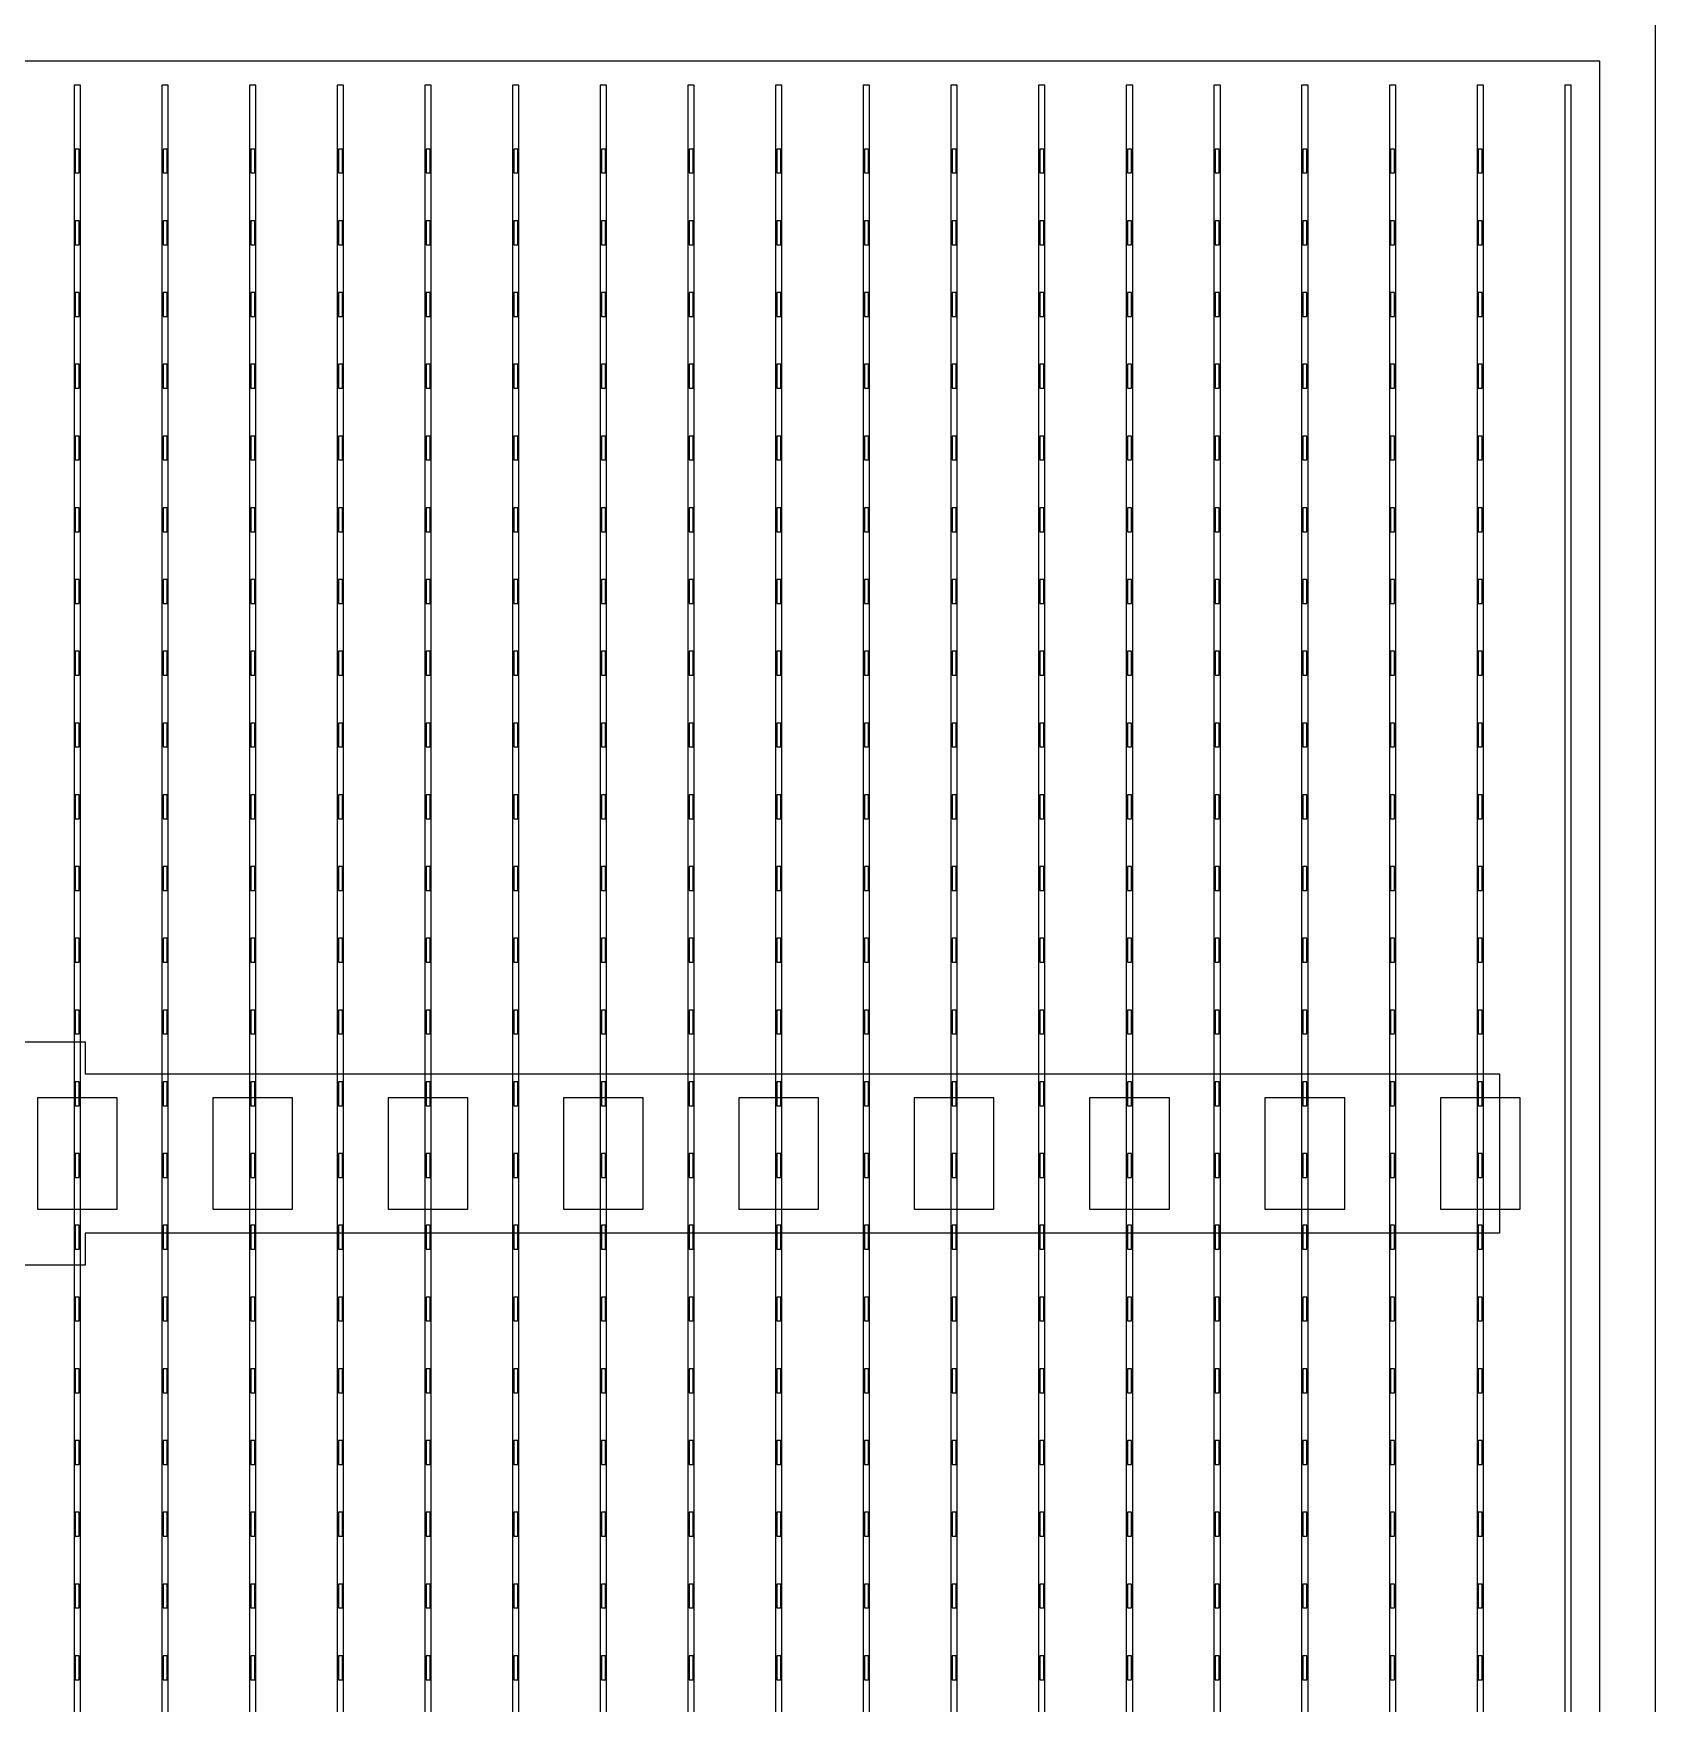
# Model space of a CAD drawing. Header units: millimetres. Extents: x -18 to 142, y -7 to 153.
# Drawn here: x 114.7 to 124.87, y 93.35 to 103.83 of the extents above; entities that cross this region are included whole.
import ezdxf

# ---------------------------------------------------------------- set-up
doc = ezdxf.new("R2010")
doc.units = ezdxf.units.MM
for name, color, linetype in [('BUSBARS', 3, 'Continuous'), ('CELLS', 5, 'Continuous'), ('CONTACT_PADS', 2, 'Continuous'), ('DICING', 4, 'Continuous'), ('FINGERS', 1, 'Continuous'), ('INSULATION', 2, 'Continuous')]:
    doc.layers.add(name, color=color, linetype=linetype)

msp = doc.modelspace()

# ---------------------------------------------------------------- linework, layer by layer
at = {"layer": 'BUSBARS'}
msp.add_lwpolyline([(123.89, 97.3), (123.89, 96.3), (115.02, 96.3), (115.02, 96.1), (113.82, 96.1), (113.82, 96.3), (104.95, 96.3), (104.95, 97.3), (113.82, 97.3), (113.82, 97.5), (115.02, 97.5), (115.02, 97.3), (123.89, 97.3)], close=True, dxfattribs=at)
at = {"layer": 'CELLS'}
msp.add_lwpolyline([(124.87, 83.1), (124.87, 104), (103.97, 104), (103.97, 83.1), (124.87, 83.1)], close=True, dxfattribs=at)
at = {"layer": 'CONTACT_PADS'}
for points in [[(114.983, 102.95), (114.983, 103.1), (114.958, 103.1), (114.958, 102.95), (114.983, 102.95)], [(115.533, 102.95), (115.533, 103.1), (115.508, 103.1), (115.508, 102.95), (115.533, 102.95)], [(116.083, 102.95), (116.083, 103.1), (116.058, 103.1), (116.058, 102.95), (116.083, 102.95)], [(116.633, 102.95), (116.633, 103.1), (116.608, 103.1), (116.608, 102.95), (116.633, 102.95)], [(117.183, 102.95), (117.183, 103.1), (117.158, 103.1), (117.158, 102.95), (117.183, 102.95)], [(117.733, 102.95), (117.733, 103.1), (117.708, 103.1), (117.708, 102.95), (117.733, 102.95)], [(118.283, 102.95), (118.283, 103.1), (118.258, 103.1), (118.258, 102.95), (118.283, 102.95)], [(118.833, 102.95), (118.833, 103.1), (118.808, 103.1), (118.808, 102.95), (118.833, 102.95)], [(119.383, 102.95), (119.383, 103.1), (119.358, 103.1), (119.358, 102.95), (119.383, 102.95)], [(119.933, 102.95), (119.933, 103.1), (119.908, 103.1), (119.908, 102.95), (119.933, 102.95)], [(120.483, 102.95), (120.483, 103.1), (120.458, 103.1), (120.458, 102.95), (120.483, 102.95)], [(121.033, 102.95), (121.033, 103.1), (121.008, 103.1), (121.008, 102.95), (121.033, 102.95)], [(121.583, 102.95), (121.583, 103.1), (121.558, 103.1), (121.558, 102.95), (121.583, 102.95)], [(122.133, 102.95), (122.133, 103.1), (122.108, 103.1), (122.108, 102.95), (122.133, 102.95)], [(122.683, 102.95), (122.683, 103.1), (122.658, 103.1), (122.658, 102.95), (122.683, 102.95)], [(123.233, 102.95), (123.233, 103.1), (123.208, 103.1), (123.208, 102.95), (123.233, 102.95)], [(123.783, 102.95), (123.783, 103.1), (123.758, 103.1), (123.758, 102.95), (123.783, 102.95)], [(114.983, 102.5), (114.983, 102.65), (114.958, 102.65), (114.958, 102.5), (114.983, 102.5)], [(115.533, 102.5), (115.533, 102.65), (115.508, 102.65), (115.508, 102.5), (115.533, 102.5)], [(116.083, 102.5), (116.083, 102.65), (116.058, 102.65), (116.058, 102.5), (116.083, 102.5)], [(116.633, 102.5), (116.633, 102.65), (116.608, 102.65), (116.608, 102.5), (116.633, 102.5)], [(117.183, 102.5), (117.183, 102.65), (117.158, 102.65), (117.158, 102.5), (117.183, 102.5)], [(117.733, 102.5), (117.733, 102.65), (117.708, 102.65), (117.708, 102.5), (117.733, 102.5)], [(118.283, 102.5), (118.283, 102.65), (118.258, 102.65), (118.258, 102.5), (118.283, 102.5)], [(118.833, 102.5), (118.833, 102.65), (118.808, 102.65), (118.808, 102.5), (118.833, 102.5)], [(119.383, 102.5), (119.383, 102.65), (119.358, 102.65), (119.358, 102.5), (119.383, 102.5)], [(119.933, 102.5), (119.933, 102.65), (119.908, 102.65), (119.908, 102.5), (119.933, 102.5)], [(120.483, 102.5), (120.483, 102.65), (120.458, 102.65), (120.458, 102.5), (120.483, 102.5)], [(121.033, 102.5), (121.033, 102.65), (121.008, 102.65), (121.008, 102.5), (121.033, 102.5)], [(121.583, 102.5), (121.583, 102.65), (121.558, 102.65), (121.558, 102.5), (121.583, 102.5)], [(122.133, 102.5), (122.133, 102.65), (122.108, 102.65), (122.108, 102.5), (122.133, 102.5)], [(122.683, 102.5), (122.683, 102.65), (122.658, 102.65), (122.658, 102.5), (122.683, 102.5)], [(123.233, 102.5), (123.233, 102.65), (123.208, 102.65), (123.208, 102.5), (123.233, 102.5)], [(123.783, 102.5), (123.783, 102.65), (123.758, 102.65), (123.758, 102.5), (123.783, 102.5)], [(114.983, 102.05), (114.983, 102.2), (114.958, 102.2), (114.958, 102.05), (114.983, 102.05)], [(115.533, 102.05), (115.533, 102.2), (115.508, 102.2), (115.508, 102.05), (115.533, 102.05)], [(116.083, 102.05), (116.083, 102.2), (116.058, 102.2), (116.058, 102.05), (116.083, 102.05)], [(116.633, 102.05), (116.633, 102.2), (116.608, 102.2), (116.608, 102.05), (116.633, 102.05)], [(117.183, 102.05), (117.183, 102.2), (117.158, 102.2), (117.158, 102.05), (117.183, 102.05)], [(117.733, 102.05), (117.733, 102.2), (117.708, 102.2), (117.708, 102.05), (117.733, 102.05)], [(118.283, 102.05), (118.283, 102.2), (118.258, 102.2), (118.258, 102.05), (118.283, 102.05)], [(118.833, 102.05), (118.833, 102.2), (118.808, 102.2), (118.808, 102.05), (118.833, 102.05)], [(119.383, 102.05), (119.383, 102.2), (119.358, 102.2), (119.358, 102.05), (119.383, 102.05)], [(119.933, 102.05), (119.933, 102.2), (119.908, 102.2), (119.908, 102.05), (119.933, 102.05)], [(120.483, 102.05), (120.483, 102.2), (120.458, 102.2), (120.458, 102.05), (120.483, 102.05)], [(121.033, 102.05), (121.033, 102.2), (121.008, 102.2), (121.008, 102.05), (121.033, 102.05)], [(121.583, 102.05), (121.583, 102.2), (121.558, 102.2), (121.558, 102.05), (121.583, 102.05)], [(122.133, 102.05), (122.133, 102.2), (122.108, 102.2), (122.108, 102.05), (122.133, 102.05)], [(122.683, 102.05), (122.683, 102.2), (122.658, 102.2), (122.658, 102.05), (122.683, 102.05)], [(123.233, 102.05), (123.233, 102.2), (123.208, 102.2), (123.208, 102.05), (123.233, 102.05)], [(123.783, 102.05), (123.783, 102.2), (123.758, 102.2), (123.758, 102.05), (123.783, 102.05)], [(114.983, 101.6), (114.983, 101.75), (114.958, 101.75), (114.958, 101.6), (114.983, 101.6)], [(115.533, 101.6), (115.533, 101.75), (115.508, 101.75), (115.508, 101.6), (115.533, 101.6)], [(116.083, 101.6), (116.083, 101.75), (116.058, 101.75), (116.058, 101.6), (116.083, 101.6)], [(116.633, 101.6), (116.633, 101.75), (116.608, 101.75), (116.608, 101.6), (116.633, 101.6)], [(117.183, 101.6), (117.183, 101.75), (117.158, 101.75), (117.158, 101.6), (117.183, 101.6)], [(117.733, 101.6), (117.733, 101.75), (117.708, 101.75), (117.708, 101.6), (117.733, 101.6)], [(118.283, 101.6), (118.283, 101.75), (118.258, 101.75), (118.258, 101.6), (118.283, 101.6)], [(118.833, 101.6), (118.833, 101.75), (118.808, 101.75), (118.808, 101.6), (118.833, 101.6)], [(119.383, 101.6), (119.383, 101.75), (119.358, 101.75), (119.358, 101.6), (119.383, 101.6)], [(119.933, 101.6), (119.933, 101.75), (119.908, 101.75), (119.908, 101.6), (119.933, 101.6)], [(120.483, 101.6), (120.483, 101.75), (120.458, 101.75), (120.458, 101.6), (120.483, 101.6)], [(121.033, 101.6), (121.033, 101.75), (121.008, 101.75), (121.008, 101.6), (121.033, 101.6)], [(121.583, 101.6), (121.583, 101.75), (121.558, 101.75), (121.558, 101.6), (121.583, 101.6)], [(122.133, 101.6), (122.133, 101.75), (122.108, 101.75), (122.108, 101.6), (122.133, 101.6)], [(122.683, 101.6), (122.683, 101.75), (122.658, 101.75), (122.658, 101.6), (122.683, 101.6)], [(123.233, 101.6), (123.233, 101.75), (123.208, 101.75), (123.208, 101.6), (123.233, 101.6)], [(123.783, 101.6), (123.783, 101.75), (123.758, 101.75), (123.758, 101.6), (123.783, 101.6)], [(114.983, 101.15), (114.983, 101.3), (114.958, 101.3), (114.958, 101.15), (114.983, 101.15)], [(115.533, 101.15), (115.533, 101.3), (115.508, 101.3), (115.508, 101.15), (115.533, 101.15)], [(116.083, 101.15), (116.083, 101.3), (116.058, 101.3), (116.058, 101.15), (116.083, 101.15)], [(116.633, 101.15), (116.633, 101.3), (116.608, 101.3), (116.608, 101.15), (116.633, 101.15)], [(117.183, 101.15), (117.183, 101.3), (117.158, 101.3), (117.158, 101.15), (117.183, 101.15)], [(117.733, 101.15), (117.733, 101.3), (117.708, 101.3), (117.708, 101.15), (117.733, 101.15)], [(118.283, 101.15), (118.283, 101.3), (118.258, 101.3), (118.258, 101.15), (118.283, 101.15)], [(118.833, 101.15), (118.833, 101.3), (118.808, 101.3), (118.808, 101.15), (118.833, 101.15)], [(119.383, 101.15), (119.383, 101.3), (119.358, 101.3), (119.358, 101.15), (119.383, 101.15)], [(119.933, 101.15), (119.933, 101.3), (119.908, 101.3), (119.908, 101.15), (119.933, 101.15)], [(120.483, 101.15), (120.483, 101.3), (120.458, 101.3), (120.458, 101.15), (120.483, 101.15)], [(121.033, 101.15), (121.033, 101.3), (121.008, 101.3), (121.008, 101.15), (121.033, 101.15)], [(121.583, 101.15), (121.583, 101.3), (121.558, 101.3), (121.558, 101.15), (121.583, 101.15)], [(122.133, 101.15), (122.133, 101.3), (122.108, 101.3), (122.108, 101.15), (122.133, 101.15)], [(122.683, 101.15), (122.683, 101.3), (122.658, 101.3), (122.658, 101.15), (122.683, 101.15)], [(123.233, 101.15), (123.233, 101.3), (123.208, 101.3), (123.208, 101.15), (123.233, 101.15)], [(123.783, 101.15), (123.783, 101.3), (123.758, 101.3), (123.758, 101.15), (123.783, 101.15)], [(114.983, 100.7), (114.983, 100.85), (114.958, 100.85), (114.958, 100.7), (114.983, 100.7)], [(115.533, 100.7), (115.533, 100.85), (115.508, 100.85), (115.508, 100.7), (115.533, 100.7)], [(116.083, 100.7), (116.083, 100.85), (116.058, 100.85), (116.058, 100.7), (116.083, 100.7)], [(116.633, 100.7), (116.633, 100.85), (116.608, 100.85), (116.608, 100.7), (116.633, 100.7)], [(117.183, 100.7), (117.183, 100.85), (117.158, 100.85), (117.158, 100.7), (117.183, 100.7)], [(117.733, 100.7), (117.733, 100.85), (117.708, 100.85), (117.708, 100.7), (117.733, 100.7)], [(118.283, 100.7), (118.283, 100.85), (118.258, 100.85), (118.258, 100.7), (118.283, 100.7)], [(118.833, 100.7), (118.833, 100.85), (118.808, 100.85), (118.808, 100.7), (118.833, 100.7)], [(119.383, 100.7), (119.383, 100.85), (119.358, 100.85), (119.358, 100.7), (119.383, 100.7)], [(119.933, 100.7), (119.933, 100.85), (119.908, 100.85), (119.908, 100.7), (119.933, 100.7)], [(120.483, 100.7), (120.483, 100.85), (120.458, 100.85), (120.458, 100.7), (120.483, 100.7)], [(121.033, 100.7), (121.033, 100.85), (121.008, 100.85), (121.008, 100.7), (121.033, 100.7)], [(121.583, 100.7), (121.583, 100.85), (121.558, 100.85), (121.558, 100.7), (121.583, 100.7)], [(122.133, 100.7), (122.133, 100.85), (122.108, 100.85), (122.108, 100.7), (122.133, 100.7)], [(122.683, 100.7), (122.683, 100.85), (122.658, 100.85), (122.658, 100.7), (122.683, 100.7)], [(123.233, 100.7), (123.233, 100.85), (123.208, 100.85), (123.208, 100.7), (123.233, 100.7)], [(123.783, 100.7), (123.783, 100.85), (123.758, 100.85), (123.758, 100.7), (123.783, 100.7)], [(114.983, 100.25), (114.983, 100.4), (114.958, 100.4), (114.958, 100.25), (114.983, 100.25)], [(115.533, 100.25), (115.533, 100.4), (115.508, 100.4), (115.508, 100.25), (115.533, 100.25)], [(116.083, 100.25), (116.083, 100.4), (116.058, 100.4), (116.058, 100.25), (116.083, 100.25)], [(116.633, 100.25), (116.633, 100.4), (116.608, 100.4), (116.608, 100.25), (116.633, 100.25)], [(117.183, 100.25), (117.183, 100.4), (117.158, 100.4), (117.158, 100.25), (117.183, 100.25)], [(117.733, 100.25), (117.733, 100.4), (117.708, 100.4), (117.708, 100.25), (117.733, 100.25)], [(118.283, 100.25), (118.283, 100.4), (118.258, 100.4), (118.258, 100.25), (118.283, 100.25)], [(118.833, 100.25), (118.833, 100.4), (118.808, 100.4), (118.808, 100.25), (118.833, 100.25)], [(119.383, 100.25), (119.383, 100.4), (119.358, 100.4), (119.358, 100.25), (119.383, 100.25)], [(119.933, 100.25), (119.933, 100.4), (119.908, 100.4), (119.908, 100.25), (119.933, 100.25)], [(120.483, 100.25), (120.483, 100.4), (120.458, 100.4), (120.458, 100.25), (120.483, 100.25)], [(121.033, 100.25), (121.033, 100.4), (121.008, 100.4), (121.008, 100.25), (121.033, 100.25)], [(121.583, 100.25), (121.583, 100.4), (121.558, 100.4), (121.558, 100.25), (121.583, 100.25)], [(122.133, 100.25), (122.133, 100.4), (122.108, 100.4), (122.108, 100.25), (122.133, 100.25)], [(122.683, 100.25), (122.683, 100.4), (122.658, 100.4), (122.658, 100.25), (122.683, 100.25)], [(123.233, 100.25), (123.233, 100.4), (123.208, 100.4), (123.208, 100.25), (123.233, 100.25)], [(123.783, 100.25), (123.783, 100.4), (123.758, 100.4), (123.758, 100.25), (123.783, 100.25)], [(114.983, 99.8), (114.983, 99.95), (114.958, 99.95), (114.958, 99.8), (114.983, 99.8)], [(115.533, 99.8), (115.533, 99.95), (115.508, 99.95), (115.508, 99.8), (115.533, 99.8)], [(116.083, 99.8), (116.083, 99.95), (116.058, 99.95), (116.058, 99.8), (116.083, 99.8)], [(116.633, 99.8), (116.633, 99.95), (116.608, 99.95), (116.608, 99.8), (116.633, 99.8)], [(117.183, 99.8), (117.183, 99.95), (117.158, 99.95), (117.158, 99.8), (117.183, 99.8)], [(117.733, 99.8), (117.733, 99.95), (117.708, 99.95), (117.708, 99.8), (117.733, 99.8)], [(118.283, 99.8), (118.283, 99.95), (118.258, 99.95), (118.258, 99.8), (118.283, 99.8)], [(118.833, 99.8), (118.833, 99.95), (118.808, 99.95), (118.808, 99.8), (118.833, 99.8)], [(119.383, 99.8), (119.383, 99.95), (119.358, 99.95), (119.358, 99.8), (119.383, 99.8)], [(119.933, 99.8), (119.933, 99.95), (119.908, 99.95), (119.908, 99.8), (119.933, 99.8)], [(120.483, 99.8), (120.483, 99.95), (120.458, 99.95), (120.458, 99.8), (120.483, 99.8)], [(121.033, 99.8), (121.033, 99.95), (121.008, 99.95), (121.008, 99.8), (121.033, 99.8)], [(121.583, 99.8), (121.583, 99.95), (121.558, 99.95), (121.558, 99.8), (121.583, 99.8)], [(122.133, 99.8), (122.133, 99.95), (122.108, 99.95), (122.108, 99.8), (122.133, 99.8)], [(122.683, 99.8), (122.683, 99.95), (122.658, 99.95), (122.658, 99.8), (122.683, 99.8)], [(123.233, 99.8), (123.233, 99.95), (123.208, 99.95), (123.208, 99.8), (123.233, 99.8)], [(123.783, 99.8), (123.783, 99.95), (123.758, 99.95), (123.758, 99.8), (123.783, 99.8)], [(114.983, 99.35), (114.983, 99.5), (114.958, 99.5), (114.958, 99.35), (114.983, 99.35)], [(115.533, 99.35), (115.533, 99.5), (115.508, 99.5), (115.508, 99.35), (115.533, 99.35)], [(116.083, 99.35), (116.083, 99.5), (116.058, 99.5), (116.058, 99.35), (116.083, 99.35)], [(116.633, 99.35), (116.633, 99.5), (116.608, 99.5), (116.608, 99.35), (116.633, 99.35)], [(117.183, 99.35), (117.183, 99.5), (117.158, 99.5), (117.158, 99.35), (117.183, 99.35)], [(117.733, 99.35), (117.733, 99.5), (117.708, 99.5), (117.708, 99.35), (117.733, 99.35)], [(118.283, 99.35), (118.283, 99.5), (118.258, 99.5), (118.258, 99.35), (118.283, 99.35)], [(118.833, 99.35), (118.833, 99.5), (118.808, 99.5), (118.808, 99.35), (118.833, 99.35)], [(119.383, 99.35), (119.383, 99.5), (119.358, 99.5), (119.358, 99.35), (119.383, 99.35)], [(119.933, 99.35), (119.933, 99.5), (119.908, 99.5), (119.908, 99.35), (119.933, 99.35)], [(120.483, 99.35), (120.483, 99.5), (120.458, 99.5), (120.458, 99.35), (120.483, 99.35)], [(121.033, 99.35), (121.033, 99.5), (121.008, 99.5), (121.008, 99.35), (121.033, 99.35)], [(121.583, 99.35), (121.583, 99.5), (121.558, 99.5), (121.558, 99.35), (121.583, 99.35)], [(122.133, 99.35), (122.133, 99.5), (122.108, 99.5), (122.108, 99.35), (122.133, 99.35)], [(122.683, 99.35), (122.683, 99.5), (122.658, 99.5), (122.658, 99.35), (122.683, 99.35)], [(123.233, 99.35), (123.233, 99.5), (123.208, 99.5), (123.208, 99.35), (123.233, 99.35)], [(123.783, 99.35), (123.783, 99.5), (123.758, 99.5), (123.758, 99.35), (123.783, 99.35)], [(114.983, 98.9), (114.983, 99.05), (114.958, 99.05), (114.958, 98.9), (114.983, 98.9)], [(115.533, 98.9), (115.533, 99.05), (115.508, 99.05), (115.508, 98.9), (115.533, 98.9)], [(116.083, 98.9), (116.083, 99.05), (116.058, 99.05), (116.058, 98.9), (116.083, 98.9)], [(116.633, 98.9), (116.633, 99.05), (116.608, 99.05), (116.608, 98.9), (116.633, 98.9)], [(117.183, 98.9), (117.183, 99.05), (117.158, 99.05), (117.158, 98.9), (117.183, 98.9)], [(117.733, 98.9), (117.733, 99.05), (117.708, 99.05), (117.708, 98.9), (117.733, 98.9)], [(118.283, 98.9), (118.283, 99.05), (118.258, 99.05), (118.258, 98.9), (118.283, 98.9)], [(118.833, 98.9), (118.833, 99.05), (118.808, 99.05), (118.808, 98.9), (118.833, 98.9)], [(119.383, 98.9), (119.383, 99.05), (119.358, 99.05), (119.358, 98.9), (119.383, 98.9)], [(119.933, 98.9), (119.933, 99.05), (119.908, 99.05), (119.908, 98.9), (119.933, 98.9)], [(120.483, 98.9), (120.483, 99.05), (120.458, 99.05), (120.458, 98.9), (120.483, 98.9)], [(121.033, 98.9), (121.033, 99.05), (121.008, 99.05), (121.008, 98.9), (121.033, 98.9)], [(121.583, 98.9), (121.583, 99.05), (121.558, 99.05), (121.558, 98.9), (121.583, 98.9)], [(122.133, 98.9), (122.133, 99.05), (122.108, 99.05), (122.108, 98.9), (122.133, 98.9)], [(122.683, 98.9), (122.683, 99.05), (122.658, 99.05), (122.658, 98.9), (122.683, 98.9)], [(123.233, 98.9), (123.233, 99.05), (123.208, 99.05), (123.208, 98.9), (123.233, 98.9)], [(123.783, 98.9), (123.783, 99.05), (123.758, 99.05), (123.758, 98.9), (123.783, 98.9)], [(114.983, 98.45), (114.983, 98.6), (114.958, 98.6), (114.958, 98.45), (114.983, 98.45)], [(115.533, 98.45), (115.533, 98.6), (115.508, 98.6), (115.508, 98.45), (115.533, 98.45)], [(116.083, 98.45), (116.083, 98.6), (116.058, 98.6), (116.058, 98.45), (116.083, 98.45)], [(116.633, 98.45), (116.633, 98.6), (116.608, 98.6), (116.608, 98.45), (116.633, 98.45)], [(117.183, 98.45), (117.183, 98.6), (117.158, 98.6), (117.158, 98.45), (117.183, 98.45)], [(117.733, 98.45), (117.733, 98.6), (117.708, 98.6), (117.708, 98.45), (117.733, 98.45)], [(118.283, 98.45), (118.283, 98.6), (118.258, 98.6), (118.258, 98.45), (118.283, 98.45)], [(118.833, 98.45), (118.833, 98.6), (118.808, 98.6), (118.808, 98.45), (118.833, 98.45)], [(119.383, 98.45), (119.383, 98.6), (119.358, 98.6), (119.358, 98.45), (119.383, 98.45)], [(119.933, 98.45), (119.933, 98.6), (119.908, 98.6), (119.908, 98.45), (119.933, 98.45)], [(120.483, 98.45), (120.483, 98.6), (120.458, 98.6), (120.458, 98.45), (120.483, 98.45)], [(121.033, 98.45), (121.033, 98.6), (121.008, 98.6), (121.008, 98.45), (121.033, 98.45)], [(121.583, 98.45), (121.583, 98.6), (121.558, 98.6), (121.558, 98.45), (121.583, 98.45)], [(122.133, 98.45), (122.133, 98.6), (122.108, 98.6), (122.108, 98.45), (122.133, 98.45)], [(122.683, 98.45), (122.683, 98.6), (122.658, 98.6), (122.658, 98.45), (122.683, 98.45)], [(123.233, 98.45), (123.233, 98.6), (123.208, 98.6), (123.208, 98.45), (123.233, 98.45)], [(123.783, 98.45), (123.783, 98.6), (123.758, 98.6), (123.758, 98.45), (123.783, 98.45)], [(114.983, 98), (114.983, 98.15), (114.958, 98.15), (114.958, 98), (114.983, 98)], [(115.533, 98), (115.533, 98.15), (115.508, 98.15), (115.508, 98), (115.533, 98)], [(116.083, 98), (116.083, 98.15), (116.058, 98.15), (116.058, 98), (116.083, 98)], [(116.633, 98), (116.633, 98.15), (116.608, 98.15), (116.608, 98), (116.633, 98)], [(117.183, 98), (117.183, 98.15), (117.158, 98.15), (117.158, 98), (117.183, 98)], [(117.733, 98), (117.733, 98.15), (117.708, 98.15), (117.708, 98), (117.733, 98)], [(118.283, 98), (118.283, 98.15), (118.258, 98.15), (118.258, 98), (118.283, 98)], [(118.833, 98), (118.833, 98.15), (118.808, 98.15), (118.808, 98), (118.833, 98)], [(119.383, 98), (119.383, 98.15), (119.358, 98.15), (119.358, 98), (119.383, 98)], [(119.933, 98), (119.933, 98.15), (119.908, 98.15), (119.908, 98), (119.933, 98)], [(120.483, 98), (120.483, 98.15), (120.458, 98.15), (120.458, 98), (120.483, 98)], [(121.033, 98), (121.033, 98.15), (121.008, 98.15), (121.008, 98), (121.033, 98)], [(121.583, 98), (121.583, 98.15), (121.558, 98.15), (121.558, 98), (121.583, 98)], [(122.133, 98), (122.133, 98.15), (122.108, 98.15), (122.108, 98), (122.133, 98)], [(122.683, 98), (122.683, 98.15), (122.658, 98.15), (122.658, 98), (122.683, 98)], [(123.233, 98), (123.233, 98.15), (123.208, 98.15), (123.208, 98), (123.233, 98)], [(123.783, 98), (123.783, 98.15), (123.758, 98.15), (123.758, 98), (123.783, 98)], [(114.983, 97.55), (114.983, 97.7), (114.958, 97.7), (114.958, 97.55), (114.983, 97.55)], [(115.533, 97.55), (115.533, 97.7), (115.508, 97.7), (115.508, 97.55), (115.533, 97.55)], [(116.083, 97.55), (116.083, 97.7), (116.058, 97.7), (116.058, 97.55), (116.083, 97.55)], [(116.633, 97.55), (116.633, 97.7), (116.608, 97.7), (116.608, 97.55), (116.633, 97.55)], [(117.183, 97.55), (117.183, 97.7), (117.158, 97.7), (117.158, 97.55), (117.183, 97.55)], [(117.733, 97.55), (117.733, 97.7), (117.708, 97.7), (117.708, 97.55), (117.733, 97.55)], [(118.283, 97.55), (118.283, 97.7), (118.258, 97.7), (118.258, 97.55), (118.283, 97.55)], [(118.833, 97.55), (118.833, 97.7), (118.808, 97.7), (118.808, 97.55), (118.833, 97.55)], [(119.383, 97.55), (119.383, 97.7), (119.358, 97.7), (119.358, 97.55), (119.383, 97.55)], [(119.933, 97.55), (119.933, 97.7), (119.908, 97.7), (119.908, 97.55), (119.933, 97.55)], [(120.483, 97.55), (120.483, 97.7), (120.458, 97.7), (120.458, 97.55), (120.483, 97.55)], [(121.033, 97.55), (121.033, 97.7), (121.008, 97.7), (121.008, 97.55), (121.033, 97.55)], [(121.583, 97.55), (121.583, 97.7), (121.558, 97.7), (121.558, 97.55), (121.583, 97.55)], [(122.133, 97.55), (122.133, 97.7), (122.108, 97.7), (122.108, 97.55), (122.133, 97.55)], [(122.683, 97.55), (122.683, 97.7), (122.658, 97.7), (122.658, 97.55), (122.683, 97.55)], [(123.233, 97.55), (123.233, 97.7), (123.208, 97.7), (123.208, 97.55), (123.233, 97.55)], [(123.783, 97.55), (123.783, 97.7), (123.758, 97.7), (123.758, 97.55), (123.783, 97.55)], [(114.983, 97.1), (114.983, 97.25), (114.958, 97.25), (114.958, 97.1), (114.983, 97.1)], [(115.533, 97.1), (115.533, 97.25), (115.508, 97.25), (115.508, 97.1), (115.533, 97.1)], [(116.083, 97.1), (116.083, 97.25), (116.058, 97.25), (116.058, 97.1), (116.083, 97.1)], [(116.633, 97.1), (116.633, 97.25), (116.608, 97.25), (116.608, 97.1), (116.633, 97.1)], [(117.183, 97.1), (117.183, 97.25), (117.158, 97.25), (117.158, 97.1), (117.183, 97.1)], [(117.733, 97.1), (117.733, 97.25), (117.708, 97.25), (117.708, 97.1), (117.733, 97.1)], [(118.283, 97.1), (118.283, 97.25), (118.258, 97.25), (118.258, 97.1), (118.283, 97.1)], [(118.833, 97.1), (118.833, 97.25), (118.808, 97.25), (118.808, 97.1), (118.833, 97.1)], [(119.383, 97.1), (119.383, 97.25), (119.358, 97.25), (119.358, 97.1), (119.383, 97.1)], [(119.933, 97.1), (119.933, 97.25), (119.908, 97.25), (119.908, 97.1), (119.933, 97.1)], [(120.483, 97.1), (120.483, 97.25), (120.458, 97.25), (120.458, 97.1), (120.483, 97.1)], [(121.033, 97.1), (121.033, 97.25), (121.008, 97.25), (121.008, 97.1), (121.033, 97.1)], [(121.583, 97.1), (121.583, 97.25), (121.558, 97.25), (121.558, 97.1), (121.583, 97.1)], [(122.133, 97.1), (122.133, 97.25), (122.108, 97.25), (122.108, 97.1), (122.133, 97.1)], [(122.683, 97.1), (122.683, 97.25), (122.658, 97.25), (122.658, 97.1), (122.683, 97.1)], [(123.233, 97.1), (123.233, 97.25), (123.208, 97.25), (123.208, 97.1), (123.233, 97.1)], [(123.783, 97.1), (123.783, 97.25), (123.758, 97.25), (123.758, 97.1), (123.783, 97.1)], [(114.983, 96.65), (114.983, 96.8), (114.958, 96.8), (114.958, 96.65), (114.983, 96.65)], [(115.533, 96.65), (115.533, 96.8), (115.508, 96.8), (115.508, 96.65), (115.533, 96.65)], [(116.083, 96.65), (116.083, 96.8), (116.058, 96.8), (116.058, 96.65), (116.083, 96.65)], [(116.633, 96.65), (116.633, 96.8), (116.608, 96.8), (116.608, 96.65), (116.633, 96.65)], [(117.183, 96.65), (117.183, 96.8), (117.158, 96.8), (117.158, 96.65), (117.183, 96.65)], [(117.733, 96.65), (117.733, 96.8), (117.708, 96.8), (117.708, 96.65), (117.733, 96.65)], [(118.283, 96.65), (118.283, 96.8), (118.258, 96.8), (118.258, 96.65), (118.283, 96.65)], [(118.833, 96.65), (118.833, 96.8), (118.808, 96.8), (118.808, 96.65), (118.833, 96.65)], [(119.383, 96.65), (119.383, 96.8), (119.358, 96.8), (119.358, 96.65), (119.383, 96.65)], [(119.933, 96.65), (119.933, 96.8), (119.908, 96.8), (119.908, 96.65), (119.933, 96.65)], [(120.483, 96.65), (120.483, 96.8), (120.458, 96.8), (120.458, 96.65), (120.483, 96.65)], [(121.033, 96.65), (121.033, 96.8), (121.008, 96.8), (121.008, 96.65), (121.033, 96.65)], [(121.583, 96.65), (121.583, 96.8), (121.558, 96.8), (121.558, 96.65), (121.583, 96.65)], [(122.133, 96.65), (122.133, 96.8), (122.108, 96.8), (122.108, 96.65), (122.133, 96.65)], [(122.683, 96.65), (122.683, 96.8), (122.658, 96.8), (122.658, 96.65), (122.683, 96.65)], [(123.233, 96.65), (123.233, 96.8), (123.208, 96.8), (123.208, 96.65), (123.233, 96.65)], [(123.783, 96.65), (123.783, 96.8), (123.758, 96.8), (123.758, 96.65), (123.783, 96.65)], [(114.983, 96.2), (114.983, 96.35), (114.958, 96.35), (114.958, 96.2), (114.983, 96.2)], [(115.533, 96.2), (115.533, 96.35), (115.508, 96.35), (115.508, 96.2), (115.533, 96.2)], [(116.083, 96.2), (116.083, 96.35), (116.058, 96.35), (116.058, 96.2), (116.083, 96.2)], [(116.633, 96.2), (116.633, 96.35), (116.608, 96.35), (116.608, 96.2), (116.633, 96.2)], [(117.183, 96.2), (117.183, 96.35), (117.158, 96.35), (117.158, 96.2), (117.183, 96.2)], [(117.733, 96.2), (117.733, 96.35), (117.708, 96.35), (117.708, 96.2), (117.733, 96.2)], [(118.283, 96.2), (118.283, 96.35), (118.258, 96.35), (118.258, 96.2), (118.283, 96.2)], [(118.833, 96.2), (118.833, 96.35), (118.808, 96.35), (118.808, 96.2), (118.833, 96.2)], [(119.383, 96.2), (119.383, 96.35), (119.358, 96.35), (119.358, 96.2), (119.383, 96.2)], [(119.933, 96.2), (119.933, 96.35), (119.908, 96.35), (119.908, 96.2), (119.933, 96.2)], [(120.483, 96.2), (120.483, 96.35), (120.458, 96.35), (120.458, 96.2), (120.483, 96.2)], [(121.033, 96.2), (121.033, 96.35), (121.008, 96.35), (121.008, 96.2), (121.033, 96.2)], [(121.583, 96.2), (121.583, 96.35), (121.558, 96.35), (121.558, 96.2), (121.583, 96.2)], [(122.133, 96.2), (122.133, 96.35), (122.108, 96.35), (122.108, 96.2), (122.133, 96.2)], [(122.683, 96.2), (122.683, 96.35), (122.658, 96.35), (122.658, 96.2), (122.683, 96.2)], [(123.233, 96.2), (123.233, 96.35), (123.208, 96.35), (123.208, 96.2), (123.233, 96.2)], [(123.783, 96.2), (123.783, 96.35), (123.758, 96.35), (123.758, 96.2), (123.783, 96.2)], [(114.983, 95.75), (114.983, 95.9), (114.958, 95.9), (114.958, 95.75), (114.983, 95.75)], [(115.533, 95.75), (115.533, 95.9), (115.508, 95.9), (115.508, 95.75), (115.533, 95.75)], [(116.083, 95.75), (116.083, 95.9), (116.058, 95.9), (116.058, 95.75), (116.083, 95.75)], [(116.633, 95.75), (116.633, 95.9), (116.608, 95.9), (116.608, 95.75), (116.633, 95.75)], [(117.183, 95.75), (117.183, 95.9), (117.158, 95.9), (117.158, 95.75), (117.183, 95.75)], [(117.733, 95.75), (117.733, 95.9), (117.708, 95.9), (117.708, 95.75), (117.733, 95.75)], [(118.283, 95.75), (118.283, 95.9), (118.258, 95.9), (118.258, 95.75), (118.283, 95.75)], [(118.833, 95.75), (118.833, 95.9), (118.808, 95.9), (118.808, 95.75), (118.833, 95.75)], [(119.383, 95.75), (119.383, 95.9), (119.358, 95.9), (119.358, 95.75), (119.383, 95.75)], [(119.933, 95.75), (119.933, 95.9), (119.908, 95.9), (119.908, 95.75), (119.933, 95.75)], [(120.483, 95.75), (120.483, 95.9), (120.458, 95.9), (120.458, 95.75), (120.483, 95.75)], [(121.033, 95.75), (121.033, 95.9), (121.008, 95.9), (121.008, 95.75), (121.033, 95.75)], [(121.583, 95.75), (121.583, 95.9), (121.558, 95.9), (121.558, 95.75), (121.583, 95.75)], [(122.133, 95.75), (122.133, 95.9), (122.108, 95.9), (122.108, 95.75), (122.133, 95.75)], [(122.683, 95.75), (122.683, 95.9), (122.658, 95.9), (122.658, 95.75), (122.683, 95.75)], [(123.233, 95.75), (123.233, 95.9), (123.208, 95.9), (123.208, 95.75), (123.233, 95.75)], [(123.783, 95.75), (123.783, 95.9), (123.758, 95.9), (123.758, 95.75), (123.783, 95.75)], [(114.983, 95.3), (114.983, 95.45), (114.958, 95.45), (114.958, 95.3), (114.983, 95.3)], [(115.533, 95.3), (115.533, 95.45), (115.508, 95.45), (115.508, 95.3), (115.533, 95.3)], [(116.083, 95.3), (116.083, 95.45), (116.058, 95.45), (116.058, 95.3), (116.083, 95.3)], [(116.633, 95.3), (116.633, 95.45), (116.608, 95.45), (116.608, 95.3), (116.633, 95.3)], [(117.183, 95.3), (117.183, 95.45), (117.158, 95.45), (117.158, 95.3), (117.183, 95.3)], [(117.733, 95.3), (117.733, 95.45), (117.708, 95.45), (117.708, 95.3), (117.733, 95.3)], [(118.283, 95.3), (118.283, 95.45), (118.258, 95.45), (118.258, 95.3), (118.283, 95.3)], [(118.833, 95.3), (118.833, 95.45), (118.808, 95.45), (118.808, 95.3), (118.833, 95.3)], [(119.383, 95.3), (119.383, 95.45), (119.358, 95.45), (119.358, 95.3), (119.383, 95.3)], [(119.933, 95.3), (119.933, 95.45), (119.908, 95.45), (119.908, 95.3), (119.933, 95.3)], [(120.483, 95.3), (120.483, 95.45), (120.458, 95.45), (120.458, 95.3), (120.483, 95.3)], [(121.033, 95.3), (121.033, 95.45), (121.008, 95.45), (121.008, 95.3), (121.033, 95.3)], [(121.583, 95.3), (121.583, 95.45), (121.558, 95.45), (121.558, 95.3), (121.583, 95.3)], [(122.133, 95.3), (122.133, 95.45), (122.108, 95.45), (122.108, 95.3), (122.133, 95.3)], [(122.683, 95.3), (122.683, 95.45), (122.658, 95.45), (122.658, 95.3), (122.683, 95.3)], [(123.233, 95.3), (123.233, 95.45), (123.208, 95.45), (123.208, 95.3), (123.233, 95.3)], [(123.783, 95.3), (123.783, 95.45), (123.758, 95.45), (123.758, 95.3), (123.783, 95.3)], [(114.983, 94.85), (114.983, 95), (114.958, 95), (114.958, 94.85), (114.983, 94.85)], [(115.533, 94.85), (115.533, 95), (115.508, 95), (115.508, 94.85), (115.533, 94.85)], [(116.083, 94.85), (116.083, 95), (116.058, 95), (116.058, 94.85), (116.083, 94.85)], [(116.633, 94.85), (116.633, 95), (116.608, 95), (116.608, 94.85), (116.633, 94.85)], [(117.183, 94.85), (117.183, 95), (117.158, 95), (117.158, 94.85), (117.183, 94.85)], [(117.733, 94.85), (117.733, 95), (117.708, 95), (117.708, 94.85), (117.733, 94.85)], [(118.283, 94.85), (118.283, 95), (118.258, 95), (118.258, 94.85), (118.283, 94.85)], [(118.833, 94.85), (118.833, 95), (118.808, 95), (118.808, 94.85), (118.833, 94.85)], [(119.383, 94.85), (119.383, 95), (119.358, 95), (119.358, 94.85), (119.383, 94.85)], [(119.933, 94.85), (119.933, 95), (119.908, 95), (119.908, 94.85), (119.933, 94.85)], [(120.483, 94.85), (120.483, 95), (120.458, 95), (120.458, 94.85), (120.483, 94.85)], [(121.033, 94.85), (121.033, 95), (121.008, 95), (121.008, 94.85), (121.033, 94.85)], [(121.583, 94.85), (121.583, 95), (121.558, 95), (121.558, 94.85), (121.583, 94.85)], [(122.133, 94.85), (122.133, 95), (122.108, 95), (122.108, 94.85), (122.133, 94.85)], [(122.683, 94.85), (122.683, 95), (122.658, 95), (122.658, 94.85), (122.683, 94.85)], [(123.233, 94.85), (123.233, 95), (123.208, 95), (123.208, 94.85), (123.233, 94.85)], [(123.783, 94.85), (123.783, 95), (123.758, 95), (123.758, 94.85), (123.783, 94.85)], [(114.983, 94.4), (114.983, 94.55), (114.958, 94.55), (114.958, 94.4), (114.983, 94.4)], [(115.533, 94.4), (115.533, 94.55), (115.508, 94.55), (115.508, 94.4), (115.533, 94.4)], [(116.083, 94.4), (116.083, 94.55), (116.058, 94.55), (116.058, 94.4), (116.083, 94.4)], [(116.633, 94.4), (116.633, 94.55), (116.608, 94.55), (116.608, 94.4), (116.633, 94.4)], [(117.183, 94.4), (117.183, 94.55), (117.158, 94.55), (117.158, 94.4), (117.183, 94.4)], [(117.733, 94.4), (117.733, 94.55), (117.708, 94.55), (117.708, 94.4), (117.733, 94.4)], [(118.283, 94.4), (118.283, 94.55), (118.258, 94.55), (118.258, 94.4), (118.283, 94.4)], [(118.833, 94.4), (118.833, 94.55), (118.808, 94.55), (118.808, 94.4), (118.833, 94.4)], [(119.383, 94.4), (119.383, 94.55), (119.358, 94.55), (119.358, 94.4), (119.383, 94.4)], [(119.933, 94.4), (119.933, 94.55), (119.908, 94.55), (119.908, 94.4), (119.933, 94.4)], [(120.483, 94.4), (120.483, 94.55), (120.458, 94.55), (120.458, 94.4), (120.483, 94.4)], [(121.033, 94.4), (121.033, 94.55), (121.008, 94.55), (121.008, 94.4), (121.033, 94.4)], [(121.583, 94.4), (121.583, 94.55), (121.558, 94.55), (121.558, 94.4), (121.583, 94.4)], [(122.133, 94.4), (122.133, 94.55), (122.108, 94.55), (122.108, 94.4), (122.133, 94.4)], [(122.683, 94.4), (122.683, 94.55), (122.658, 94.55), (122.658, 94.4), (122.683, 94.4)], [(123.233, 94.4), (123.233, 94.55), (123.208, 94.55), (123.208, 94.4), (123.233, 94.4)], [(123.783, 94.4), (123.783, 94.55), (123.758, 94.55), (123.758, 94.4), (123.783, 94.4)], [(114.983, 93.95), (114.983, 94.1), (114.958, 94.1), (114.958, 93.95), (114.983, 93.95)], [(115.533, 93.95), (115.533, 94.1), (115.508, 94.1), (115.508, 93.95), (115.533, 93.95)], [(116.083, 93.95), (116.083, 94.1), (116.058, 94.1), (116.058, 93.95), (116.083, 93.95)], [(116.633, 93.95), (116.633, 94.1), (116.608, 94.1), (116.608, 93.95), (116.633, 93.95)], [(117.183, 93.95), (117.183, 94.1), (117.158, 94.1), (117.158, 93.95), (117.183, 93.95)], [(117.733, 93.95), (117.733, 94.1), (117.708, 94.1), (117.708, 93.95), (117.733, 93.95)], [(118.283, 93.95), (118.283, 94.1), (118.258, 94.1), (118.258, 93.95), (118.283, 93.95)], [(118.833, 93.95), (118.833, 94.1), (118.808, 94.1), (118.808, 93.95), (118.833, 93.95)], [(119.383, 93.95), (119.383, 94.1), (119.358, 94.1), (119.358, 93.95), (119.383, 93.95)], [(119.933, 93.95), (119.933, 94.1), (119.908, 94.1), (119.908, 93.95), (119.933, 93.95)], [(120.483, 93.95), (120.483, 94.1), (120.458, 94.1), (120.458, 93.95), (120.483, 93.95)], [(121.033, 93.95), (121.033, 94.1), (121.008, 94.1), (121.008, 93.95), (121.033, 93.95)], [(121.583, 93.95), (121.583, 94.1), (121.558, 94.1), (121.558, 93.95), (121.583, 93.95)], [(122.133, 93.95), (122.133, 94.1), (122.108, 94.1), (122.108, 93.95), (122.133, 93.95)], [(122.683, 93.95), (122.683, 94.1), (122.658, 94.1), (122.658, 93.95), (122.683, 93.95)], [(123.233, 93.95), (123.233, 94.1), (123.208, 94.1), (123.208, 93.95), (123.233, 93.95)], [(123.783, 93.95), (123.783, 94.1), (123.758, 94.1), (123.758, 93.95), (123.783, 93.95)], [(114.983, 93.5), (114.983, 93.65), (114.958, 93.65), (114.958, 93.5), (114.983, 93.5)], [(115.533, 93.5), (115.533, 93.65), (115.508, 93.65), (115.508, 93.5), (115.533, 93.5)], [(116.083, 93.5), (116.083, 93.65), (116.058, 93.65), (116.058, 93.5), (116.083, 93.5)], [(116.633, 93.5), (116.633, 93.65), (116.608, 93.65), (116.608, 93.5), (116.633, 93.5)], [(117.183, 93.5), (117.183, 93.65), (117.158, 93.65), (117.158, 93.5), (117.183, 93.5)], [(117.733, 93.5), (117.733, 93.65), (117.708, 93.65), (117.708, 93.5), (117.733, 93.5)], [(118.283, 93.5), (118.283, 93.65), (118.258, 93.65), (118.258, 93.5), (118.283, 93.5)], [(118.833, 93.5), (118.833, 93.65), (118.808, 93.65), (118.808, 93.5), (118.833, 93.5)], [(119.383, 93.5), (119.383, 93.65), (119.358, 93.65), (119.358, 93.5), (119.383, 93.5)], [(119.933, 93.5), (119.933, 93.65), (119.908, 93.65), (119.908, 93.5), (119.933, 93.5)], [(120.483, 93.5), (120.483, 93.65), (120.458, 93.65), (120.458, 93.5), (120.483, 93.5)], [(121.033, 93.5), (121.033, 93.65), (121.008, 93.65), (121.008, 93.5), (121.033, 93.5)], [(121.583, 93.5), (121.583, 93.65), (121.558, 93.65), (121.558, 93.5), (121.583, 93.5)], [(122.133, 93.5), (122.133, 93.65), (122.108, 93.65), (122.108, 93.5), (122.133, 93.5)], [(122.683, 93.5), (122.683, 93.65), (122.658, 93.65), (122.658, 93.5), (122.683, 93.5)], [(123.233, 93.5), (123.233, 93.65), (123.208, 93.65), (123.208, 93.5), (123.233, 93.5)], [(123.783, 93.5), (123.783, 93.65), (123.758, 93.65), (123.758, 93.5), (123.783, 93.5)]]:
    msp.add_lwpolyline(points, close=True, dxfattribs=at)
at = {"layer": 'DICING'}
for q in [(124.87, 152.65), (124.87, 152.65), (124.87, 152.65), (124.87, 152.65), (124.87, 152.65), (124.87, 152.65), (124.87, 131.75), (124.87, 131.75), (124.87, 131.75), (124.87, 131.75), (124.87, 131.75), (124.87, 131.75), (124.87, 110.85), (124.87, 110.85), (124.87, 110.85), (124.87, 110.85), (124.87, 110.85), (124.87, 110.85)]:
    msp.add_line((124.87, -7.35), q, dxfattribs=at)
at = {"layer": 'FINGERS'}
for points in [[(114.99, 83.6), (114.99, 103.5), (114.95, 103.5), (114.95, 83.6), (114.99, 83.6)], [(115.54, 83.6), (115.54, 103.5), (115.5, 103.5), (115.5, 83.6), (115.54, 83.6)], [(116.09, 83.6), (116.09, 103.5), (116.05, 103.5), (116.05, 83.6), (116.09, 83.6)], [(116.64, 83.6), (116.64, 103.5), (116.6, 103.5), (116.6, 83.6), (116.64, 83.6)], [(117.19, 83.6), (117.19, 103.5), (117.15, 103.5), (117.15, 83.6), (117.19, 83.6)], [(117.74, 83.6), (117.74, 103.5), (117.7, 103.5), (117.7, 83.6), (117.74, 83.6)], [(118.29, 83.6), (118.29, 103.5), (118.25, 103.5), (118.25, 83.6), (118.29, 83.6)], [(118.84, 83.6), (118.84, 103.5), (118.8, 103.5), (118.8, 83.6), (118.84, 83.6)], [(119.39, 83.6), (119.39, 103.5), (119.35, 103.5), (119.35, 83.6), (119.39, 83.6)], [(119.94, 83.6), (119.94, 103.5), (119.9, 103.5), (119.9, 83.6), (119.94, 83.6)], [(120.49, 83.6), (120.49, 103.5), (120.45, 103.5), (120.45, 83.6), (120.49, 83.6)], [(121.04, 83.6), (121.04, 103.5), (121, 103.5), (121, 83.6), (121.04, 83.6)], [(121.59, 83.6), (121.59, 103.5), (121.55, 103.5), (121.55, 83.6), (121.59, 83.6)], [(122.14, 83.6), (122.14, 103.5), (122.1, 103.5), (122.1, 83.6), (122.14, 83.6)], [(122.69, 83.6), (122.69, 103.5), (122.65, 103.5), (122.65, 83.6), (122.69, 83.6)], [(123.24, 83.6), (123.24, 103.5), (123.2, 103.5), (123.2, 83.6), (123.24, 83.6)], [(123.79, 83.6), (123.79, 103.5), (123.75, 103.5), (123.75, 83.6), (123.79, 83.6)], [(124.34, 83.6), (124.34, 103.5), (124.3, 103.5), (124.3, 83.6), (124.34, 83.6)]]:
    msp.add_lwpolyline(points, close=True, dxfattribs=at)
at = {"layer": 'INSULATION'}
for points in [[(124.52, 83.45), (124.52, 103.65), (104.32, 103.65), (104.32, 83.45), (124.52, 83.45)], [(115.22, 96.45), (115.22, 97.15), (114.72, 97.15), (114.72, 96.45), (115.22, 96.45)], [(116.32, 96.45), (116.32, 97.15), (115.82, 97.15), (115.82, 96.45), (116.32, 96.45)], [(117.42, 96.45), (117.42, 97.15), (116.92, 97.15), (116.92, 96.45), (117.42, 96.45)], [(118.52, 96.45), (118.52, 97.15), (118.02, 97.15), (118.02, 96.45), (118.52, 96.45)], [(119.62, 96.45), (119.62, 97.15), (119.12, 97.15), (119.12, 96.45), (119.62, 96.45)], [(120.72, 96.45), (120.72, 97.15), (120.22, 97.15), (120.22, 96.45), (120.72, 96.45)], [(121.82, 96.45), (121.82, 97.15), (121.32, 97.15), (121.32, 96.45), (121.82, 96.45)], [(122.92, 96.45), (122.92, 97.15), (122.42, 97.15), (122.42, 96.45), (122.92, 96.45)], [(124.02, 96.45), (124.02, 97.15), (123.52, 97.15), (123.52, 96.45), (124.02, 96.45)]]:
    msp.add_lwpolyline(points, close=True, dxfattribs=at)

doc.saveas('drawing.dxf')
